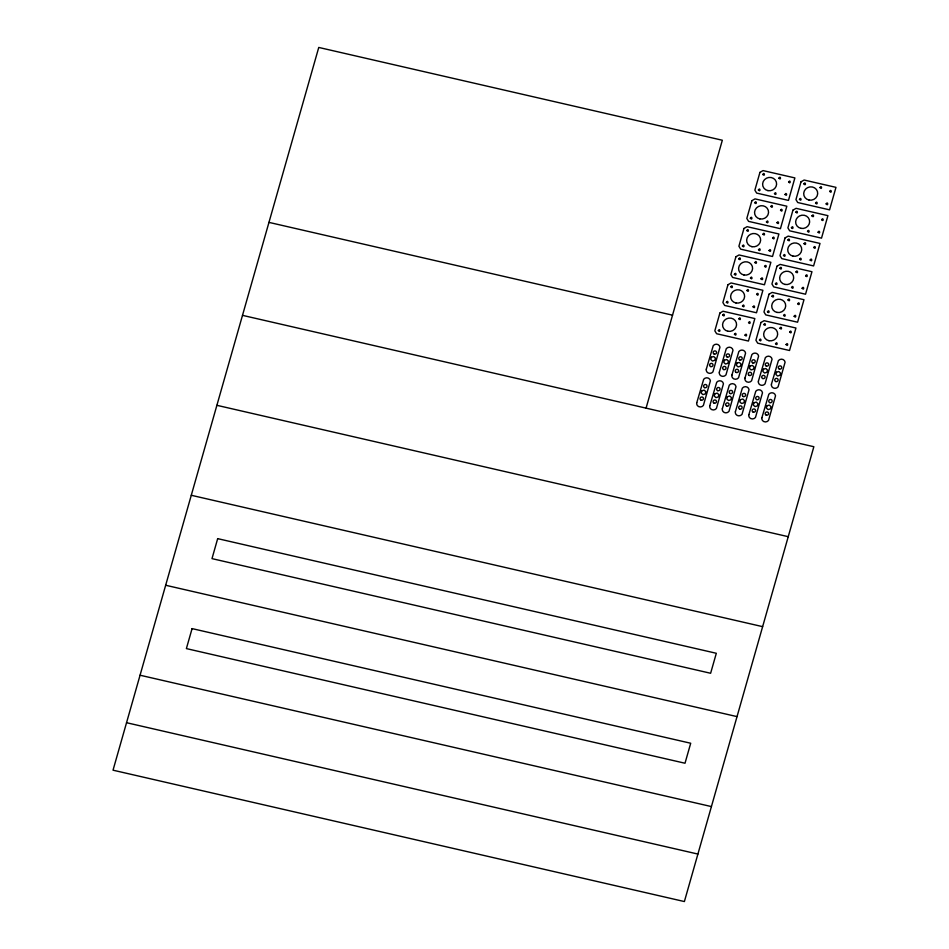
<?xml version="1.0" encoding="UTF-8"?>
<svg xmlns="http://www.w3.org/2000/svg" width="949" height="949" viewBox="0 0 949 949"><rect width="100%" height="100%" fill="white"/><g stroke="black" fill="none" stroke-linecap="round" stroke-linejoin="round"><path stroke-width="1.42" d="M646.067 408.141L722.331 140.238L318.757 47.45L113.026 770.185L684.383 901.55L813.851 446.718L242.505 315.353M268.97 222.386L672.533 315.175M216.894 405.318L788.239 536.683M191.283 495.283L762.64 626.648M165.672 585.26L737.029 716.614M140.061 675.225L711.418 806.579M126.549 722.711L697.895 854.064M718.346 330.62C721.003 333.455 719.864 327.275 718.346 330.62M722.758 315.115C725.19 318.081 724.514 311.794 722.758 315.056M726.4 302.328C728.962 305.21 728.049 299.03 726.4 302.328M730.813 286.835C733.102 289.801 732.711 283.704 730.825 286.717M734.372 274.332C736.554 277.322 736.602 271.07 734.372 274.273M738.773 258.84C741.288 261.77 740.54 255.518 738.773 258.84M738.856 318.817C741.394 321.735 740.434 315.566 738.868 318.769M742.415 246.04C744.918 248.923 744.182 242.778 742.438 245.933M745.001 335.139C747.219 338.2 746.982 331.913 745.012 335.092M746.827 230.548C749.354 233.478 748.393 227.285 746.827 230.548M746.91 290.536C749.224 293.478 748.856 287.405 746.922 290.418M750.327 218.258C752.782 221.212 752.094 214.948 750.339 218.199M754.74 202.766C757.255 205.625 756.472 199.539 754.752 202.647M753.055 306.859C755.606 309.742 754.538 303.704 753.067 306.741M754.882 262.541C757.349 265.495 756.65 259.231 754.882 262.541M758.381 189.966C760.742 192.944 760.291 186.656 758.381 189.966M759.437 340.062C761.94 342.945 761.027 336.907 759.449 339.944M761.027 278.864C763.554 281.782 762.794 275.483 761.027 278.864M762.794 174.474C765.345 177.38 764.503 171.105 762.794 174.474M762.937 234.249C765.594 237.096 764.419 230.927 762.937 234.249M763.838 324.57C766.59 327.358 765.238 321.284 763.838 324.57M767.48 311.77C769.959 314.724 769.248 308.461 767.48 311.77M769.081 250.572C771.501 253.537 770.837 247.262 769.081 250.572M770.837 206.467C772.984 209.48 772.949 203.347 770.861 206.348M771.893 296.278C774.337 299.184 773.838 292.968 771.905 296.218M775.452 283.775C777.978 286.705 777.017 280.513 775.452 283.775M776.982 222.79C779.568 225.613 778.571 219.634 777.006 222.671M778.892 178.175C781.312 181.14 780.754 174.83 778.892 178.175M779.864 268.282C782.237 271.224 781.727 265.091 779.876 268.176M779.948 328.271C782.545 331.142 781.561 324.89 779.948 328.271M783.506 255.495C785.902 258.448 785.321 252.28 783.506 255.435M785.037 194.498C787.706 197.345 786.591 191.176 785.037 194.498M786.092 344.594C788.56 347.5 787.907 341.332 786.092 344.534M787.919 239.99C790.458 242.932 789.568 236.716 787.919 239.99M788.002 299.979C790.493 302.909 789.746 296.669 788.002 299.92M791.419 227.701C793.933 230.631 793.174 224.379 791.419 227.701M794.147 316.302C796.448 319.267 796.175 313.016 794.147 316.242M795.831 212.208C798.37 215.091 797.457 208.958 795.831 212.149M795.962 271.983C798.607 274.83 797.516 268.662 795.974 271.924M799.473 199.409C802.059 202.279 801.063 196.123 799.473 199.409M802.107 288.306C804.491 291.248 803.969 285.127 802.119 288.199M803.874 183.916C806.235 186.882 805.701 180.737 803.886 183.798M804.017 243.703C806.342 246.633 806.069 240.453 804.028 243.585M810.161 260.026C812.712 262.932 811.834 256.693 810.161 260.026M811.929 215.909C814.372 218.816 813.874 212.6 811.929 215.85M818.074 232.232C820.6 235.127 819.722 228.958 818.074 232.173M819.983 187.617C822.439 190.524 821.763 184.391 819.995 187.499M826.128 203.94C828.489 206.882 828.014 200.737 826.14 203.821M734.455 334.285C736.732 337.275 736.424 331.165 734.467 334.167M742.498 305.993C745.095 308.911 744.111 302.707 742.498 305.993M750.469 278.01C752.901 281.034 752.094 274.783 750.469 278.01M748.559 322.624C751.05 325.59 750.244 319.339 748.559 322.624M758.524 249.717C760.683 252.766 760.707 246.55 758.524 249.658M756.614 294.332C758.809 297.393 758.69 291.094 756.626 294.273M766.436 221.924C768.737 224.996 768.358 218.65 766.436 221.924M764.586 266.337C766.59 269.457 766.911 263.241 764.586 266.278M774.491 193.632C776.97 196.633 776.068 190.381 774.491 193.632M772.64 238.057C775.06 241.022 774.289 234.925 772.652 237.938M780.541 210.263C782.866 213.3 782.462 206.989 780.553 210.203M775.535 343.728C777.919 346.717 777.421 340.537 775.547 343.68M788.595 181.971C790.754 185.055 790.731 178.827 788.607 181.911M783.589 315.448C786.14 318.413 785.179 312.15 783.589 315.448M791.561 287.452C793.957 290.465 793.435 284.154 791.561 287.452M789.651 332.067C792.13 334.95 791.442 328.923 789.663 331.948M799.604 259.16C802.071 262.102 801.383 255.933 799.604 259.16M797.706 303.775C800.149 306.764 799.497 300.465 797.706 303.775M807.516 231.378C809.888 234.344 809.402 228.211 807.54 231.259M805.665 275.791C808.085 278.816 807.421 272.47 805.665 275.791M815.571 203.086C817.943 206.123 817.433 199.776 815.571 203.086M813.72 247.499C816.14 250.441 815.606 244.308 813.732 247.44M821.632 219.705C824.171 222.671 823.222 216.455 821.632 219.705M829.687 191.413C832.071 194.415 831.502 188.139 829.687 191.354M696.744 402.791L696.661 403.93A3.784 3.582 -17.5 0 0 703.375 405.472L710.398 380.81A3.784 3.582 -17.5 0 0 703.684 379.268L696.744 402.791M706.305 369.208L706.222 370.347A3.784 3.582 -17.5 0 0 712.936 371.889L719.959 347.215A3.784 3.582 -17.5 0 0 713.245 345.673L706.305 369.208M709.781 405.792L709.698 406.931A3.784 3.582 -17.5 0 0 716.412 408.473L723.435 383.799A3.784 3.582 -17.5 0 0 716.72 382.257L709.781 405.792M719.342 372.198L719.259 373.337A3.784 3.582 -17.5 0 0 725.973 374.891L732.996 350.217A3.784 3.582 -17.5 0 0 726.282 348.674L719.342 372.198M722.355 408.675L722.272 409.826A3.784 3.582 -17.5 0 0 728.986 411.368L736.009 386.694A3.784 3.582 -17.5 0 0 729.295 385.152L722.355 408.675M731.916 375.092L731.833 376.231A3.784 3.582 -17.5 0 0 738.547 377.773L745.57 353.111A3.784 3.582 -17.5 0 0 738.844 351.557L731.916 375.092M735.392 411.676L735.309 412.815A3.784 3.582 -17.5 0 0 742.023 414.357L749.046 389.695A3.784 3.582 -17.5 0 0 742.332 388.153L735.392 411.676M744.953 378.093L744.87 379.232A3.784 3.582 -17.5 0 0 751.584 380.774L758.607 356.1A3.784 3.582 -17.5 0 0 751.893 354.558L744.953 378.093M748.844 414.772L748.761 415.911A3.784 3.582 -17.5 0 0 755.475 417.453L762.498 392.779A3.784 3.582 -17.5 0 0 755.784 391.237L748.844 414.772M758.405 381.178L758.322 382.317A3.784 3.582 -17.5 0 0 765.036 383.871L772.059 359.197A3.784 3.582 -17.5 0 0 765.345 357.654L758.405 381.178M761.881 417.762L761.798 418.912A3.784 3.582 -17.5 0 0 768.512 420.454L775.535 395.78A3.784 3.582 -17.5 0 0 768.82 394.238L761.881 417.762M771.442 384.179L771.359 385.318A3.784 3.582 -17.5 0 0 778.073 386.86L785.096 362.198A3.784 3.582 -17.5 0 0 778.382 360.656L771.442 384.179M192.078 628.606L186.384 648.594L685.012 763.233L690.706 743.245L192.078 628.606M217.677 538.641L211.995 558.629L710.623 673.268L716.317 653.28L217.677 538.641M719.9 313.028L714.834 330.821L716.614 333.728L748.441 341.047L754.846 318.556L723.008 311.236L719.9 313.028M727.954 284.747L722.889 302.529L724.668 305.448L756.495 312.767L762.901 290.275L731.062 282.956L727.954 284.747M735.914 256.752L730.849 274.534L732.628 277.452L764.467 284.771L770.873 262.28L739.034 254.961L735.914 256.752M743.969 228.46L738.903 246.242L740.683 249.16L772.522 256.479L778.915 233.988L747.088 226.669L743.969 228.46M751.881 200.678L746.816 218.46L748.595 221.378L780.434 228.697L786.828 206.206L755.001 198.887L751.881 200.678M759.935 172.386L754.87 190.168L756.65 193.086L788.477 200.405L794.882 177.914L763.043 170.595L759.935 172.386M701.821 390.774L701.181 393.028L702.889 394.618L705.237 393.965L705.878 391.712L704.17 390.122L701.821 390.774M711.382 357.192L710.742 359.446L712.45 361.035L714.799 360.371L715.439 358.117L713.731 356.527L711.382 357.192M714.858 393.776L714.217 396.03L715.926 397.619L718.274 396.955L718.915 394.713L717.207 393.123L714.858 393.776M724.419 360.193L723.779 362.435L725.487 364.025L727.836 363.372L728.476 361.118L726.768 359.529L724.419 360.193M727.432 396.67L726.792 398.912L728.5 400.502L730.837 399.849L731.477 397.595L729.781 396.006L727.432 396.67M736.993 363.076L736.353 365.329L738.061 366.919L740.398 366.255L741.039 364.013L739.342 362.423L736.993 363.076M760.979 322.482L755.914 340.264L757.693 343.182L789.532 350.501L795.938 328.01L764.099 320.691L760.979 322.482M769.034 294.19L763.969 311.972L765.748 314.89L797.587 322.209L803.981 299.718L772.154 292.399L769.034 294.19M777.006 266.195L771.94 283.988L773.72 286.895L805.547 294.214L811.953 271.722L780.114 264.403L777.006 266.195M785.048 237.914L779.995 255.696L781.774 258.614L813.601 265.934L820.007 243.442L788.168 236.123L785.048 237.914M792.961 210.12L787.907 227.902L789.675 230.821L821.514 238.14L827.919 215.648L796.081 208.329L792.961 210.12M801.015 181.828L795.95 199.61L797.729 202.528L829.568 209.848L835.974 187.356L804.135 180.037L801.015 181.828M740.469 399.659L739.829 401.913L741.537 403.503L743.874 402.851L744.514 400.597L742.818 399.007L740.469 399.659M750.03 366.077L749.39 368.331L751.098 369.92L753.435 369.256L754.075 367.002L752.379 365.412L750.03 366.077M753.921 402.756L753.281 405.009L754.989 406.599L757.326 405.935L757.966 403.693L756.27 402.103L753.921 402.756M763.482 369.173L762.842 371.415L764.55 373.004L766.887 372.352L767.527 370.098L765.831 368.509L763.482 369.173M766.958 405.757L766.317 407.999L768.026 409.588L770.363 408.936L771.003 406.682L769.307 405.093L766.958 405.757M776.519 372.162L775.879 374.416L777.587 376.006L779.924 375.341L780.564 373.099L778.868 371.51L776.519 372.162M775.784 381.545A1.732 1.637 -17.5 0 0 778.156 379.742A1.732 1.637 -17.5 0 0 775.404 378.722A1.732 1.637 -17.5 0 0 775.784 381.545M779.331 369.042A1.732 1.637 -17.5 0 0 781.715 367.251A1.732 1.637 -17.5 0 0 778.963 366.231A1.732 1.637 -17.5 0 0 779.331 369.042M768.987 340.715A7.034 6.643 -17.5 0 0 777.385 332.103A7.034 6.643 -17.5 0 0 765.606 329.718A7.034 6.643 -17.5 0 0 768.987 340.715M777.041 312.423A7.034 6.643 -17.5 0 0 785.428 303.81A7.034 6.643 -17.5 0 0 773.66 301.426A7.034 6.643 -17.5 0 0 777.041 312.423M735.949 302.98A7.034 6.643 -17.5 0 0 744.348 294.368A7.034 6.643 -17.5 0 0 732.569 291.972A7.034 6.643 -17.5 0 0 735.949 302.98M727.895 331.272A7.034 6.643 -17.5 0 0 736.294 322.66A7.034 6.643 -17.5 0 0 724.514 320.264A7.034 6.643 -17.5 0 0 727.895 331.272M743.921 274.985A7.034 6.643 -17.5 0 0 752.32 266.384A7.034 6.643 -17.5 0 0 740.54 263.988A7.034 6.643 -17.5 0 0 743.921 274.985M785.001 284.439A7.034 6.643 -17.5 0 0 793.4 275.827A7.034 6.643 -17.5 0 0 781.62 273.431A7.034 6.643 -17.5 0 0 785.001 284.439M751.976 246.693A7.034 6.643 -17.5 0 0 760.363 238.092A7.034 6.643 -17.5 0 0 748.595 235.696A7.034 6.643 -17.5 0 0 751.976 246.693M793.056 256.147A7.034 6.643 -17.5 0 0 801.454 247.535A7.034 6.643 -17.5 0 0 789.675 245.139A7.034 6.643 -17.5 0 0 793.056 256.147M809.023 200.061A7.034 6.643 -17.5 0 0 817.421 191.461A7.034 6.643 -17.5 0 0 805.642 189.065A7.034 6.643 -17.5 0 0 809.023 200.061M767.931 190.619A7.034 6.643 -17.5 0 0 776.329 182.006A7.034 6.643 -17.5 0 0 764.55 179.622A7.034 6.643 -17.5 0 0 767.931 190.619M800.968 228.353A7.034 6.643 -17.5 0 0 809.367 219.741A7.034 6.643 -17.5 0 0 797.587 217.357A7.034 6.643 -17.5 0 0 800.968 228.353M759.888 218.911A7.034 6.643 -17.5 0 0 768.275 210.298A7.034 6.643 -17.5 0 0 756.507 207.902A7.034 6.643 -17.5 0 0 759.888 218.911M762.735 378.544A1.732 1.637 -17.5 0 0 765.119 376.753A1.732 1.637 -17.5 0 0 762.367 375.733A1.732 1.637 -17.5 0 0 762.735 378.544M766.294 366.053A1.732 1.637 -17.5 0 0 768.678 364.25A1.732 1.637 -17.5 0 0 765.926 363.23A1.732 1.637 -17.5 0 0 766.294 366.053M739.805 359.956A1.732 1.637 -17.5 0 0 742.189 358.164A1.732 1.637 -17.5 0 0 739.437 357.144A1.732 1.637 -17.5 0 0 739.805 359.956M736.246 372.459A1.732 1.637 -17.5 0 0 738.63 370.656A1.732 1.637 -17.5 0 0 735.878 369.636A1.732 1.637 -17.5 0 0 736.246 372.459M752.842 362.957A1.732 1.637 -17.5 0 0 755.226 361.166A1.732 1.637 -17.5 0 0 752.474 360.146A1.732 1.637 -17.5 0 0 752.842 362.957M749.283 375.448A1.732 1.637 -17.5 0 0 751.667 373.657A1.732 1.637 -17.5 0 0 748.915 372.637A1.732 1.637 -17.5 0 0 749.283 375.448M714.206 354.072A1.732 1.637 -17.5 0 0 716.578 352.281A1.732 1.637 -17.5 0 0 713.826 351.26A1.732 1.637 -17.5 0 0 714.206 354.072M710.647 366.563A1.732 1.637 -17.5 0 0 713.019 364.772A1.732 1.637 -17.5 0 0 710.267 363.752A1.732 1.637 -17.5 0 0 710.647 366.563M727.242 357.073A1.732 1.637 -17.5 0 0 729.615 355.27A1.732 1.637 -17.5 0 0 726.863 354.25A1.732 1.637 -17.5 0 0 727.242 357.073M723.684 369.564A1.732 1.637 -17.5 0 0 726.056 367.773A1.732 1.637 -17.5 0 0 723.304 366.753A1.732 1.637 -17.5 0 0 723.684 369.564M739.722 409.043A1.732 1.637 -17.5 0 0 742.106 407.24A1.732 1.637 -17.5 0 0 739.354 406.231A1.732 1.637 -17.5 0 0 739.722 409.043M743.281 396.54A1.732 1.637 -17.5 0 0 745.665 394.748A1.732 1.637 -17.5 0 0 742.913 393.728A1.732 1.637 -17.5 0 0 743.281 396.54M714.123 403.147A1.732 1.637 -17.5 0 0 716.495 401.356A1.732 1.637 -17.5 0 0 713.743 400.336A1.732 1.637 -17.5 0 0 714.123 403.147M717.681 390.656A1.732 1.637 -17.5 0 0 720.054 388.865A1.732 1.637 -17.5 0 0 717.302 387.844A1.732 1.637 -17.5 0 0 717.681 390.656M753.186 412.127A1.732 1.637 -17.5 0 0 755.558 410.336A1.732 1.637 -17.5 0 0 752.806 409.316A1.732 1.637 -17.5 0 0 753.186 412.127M704.644 387.655A1.732 1.637 -17.5 0 0 707.017 385.863A1.732 1.637 -17.5 0 0 704.265 384.843A1.732 1.637 -17.5 0 0 704.644 387.655M701.086 400.158A1.732 1.637 -17.5 0 0 703.458 398.355A1.732 1.637 -17.5 0 0 700.706 397.346A1.732 1.637 -17.5 0 0 701.086 400.158M756.733 399.636A1.732 1.637 -17.5 0 0 759.117 397.845A1.732 1.637 -17.5 0 0 756.365 396.824A1.732 1.637 -17.5 0 0 756.733 399.636M766.223 415.128A1.732 1.637 -17.5 0 0 768.595 413.337A1.732 1.637 -17.5 0 0 765.843 412.317A1.732 1.637 -17.5 0 0 766.223 415.128M769.769 402.637A1.732 1.637 -17.5 0 0 772.154 400.834A1.732 1.637 -17.5 0 0 769.402 399.826A1.732 1.637 -17.5 0 0 769.769 402.637M730.244 393.55A1.732 1.637 -17.5 0 0 732.628 391.747A1.732 1.637 -17.5 0 0 729.876 390.727A1.732 1.637 -17.5 0 0 730.244 393.55M726.685 406.042A1.732 1.637 -17.5 0 0 729.069 404.25A1.732 1.637 -17.5 0 0 726.317 403.23A1.732 1.637 -17.5 0 0 726.685 406.042"/></g></svg>
